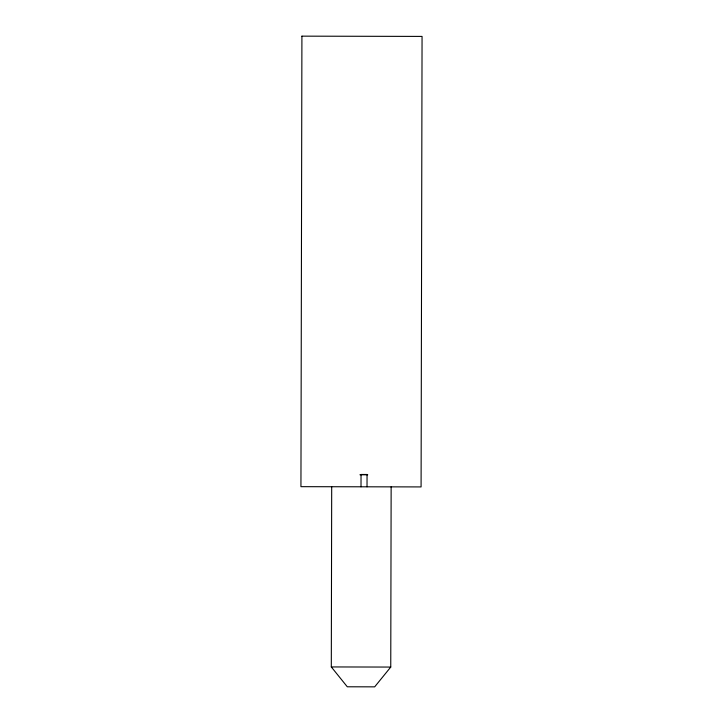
<?xml version="1.0" encoding="UTF-8"?>
<svg xmlns="http://www.w3.org/2000/svg" width="723" height="723" viewBox="0 0 723 723"><rect width="100%" height="100%" fill="white"/><g stroke="black" fill="none" stroke-linecap="round" stroke-linejoin="round"><path stroke-width="1.08" d="M391.143 486.859L390.754 667.067L374.677 686.85L347.293 686.787L331.306 666.94L331.694 486.733M361.012 486.796L361.039 474.469L367.049 474.478L367.022 486.805M359.918 474.776L367.754 474.794M331.306 666.94L390.754 667.067M301.916 36.15L300.94 486.669L421.084 486.922L422.06 36.412L301.916 36.15"/></g></svg>
